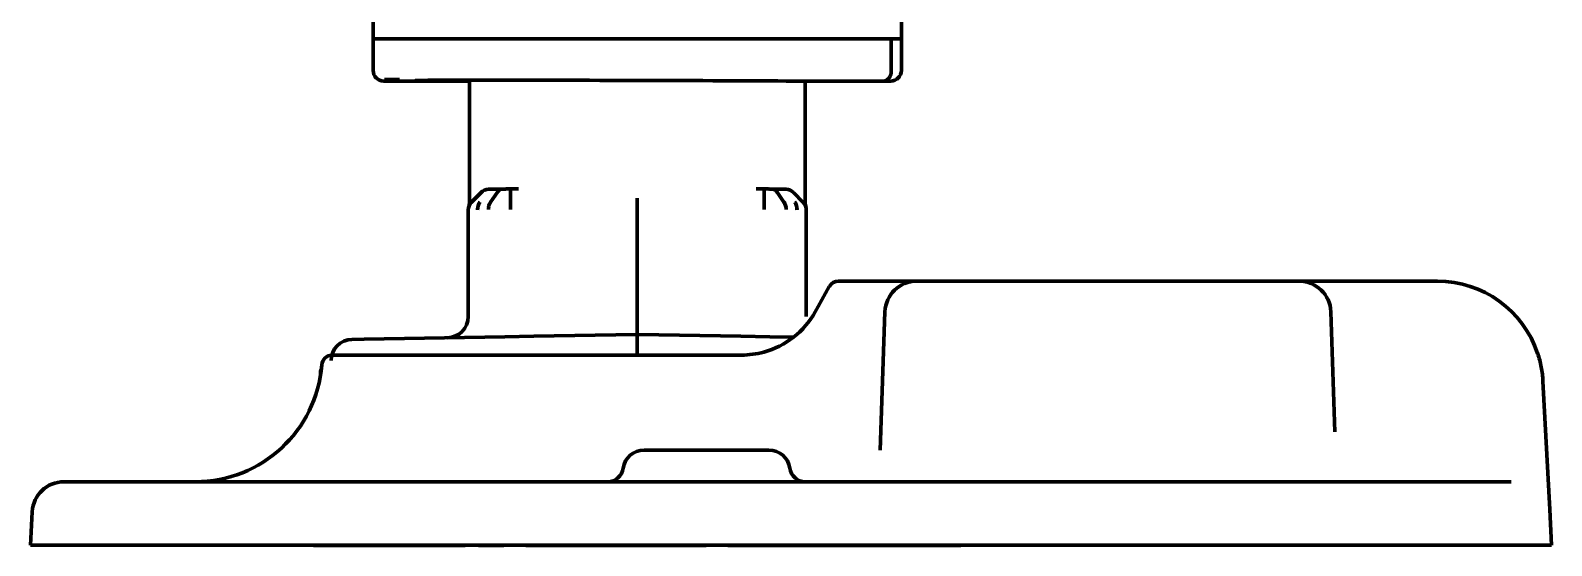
# Model space of a CAD drawing. Header units: inches. Extents: x -2983 to 7024, y 422 to 5529.
# Drawn here: x 5123.7 to 5267.7, y 2093.3 to 2142.1 of the extents above; entities that cross this region are included whole.
import ezdxf

# ---------------------------------------------------------------- set-up
doc = ezdxf.new("R2010")
doc.units = ezdxf.units.IN

msp = doc.modelspace()

# ---------------------------------------------------------------- linework, layer by layer
at = {"linetype": 'Continuous', "lineweight": 70}
for p, q in [((5156.18, 2221.79), (5156.18, 2141.34)), ((5206.18, 2141.34), (5206.18, 2221.79)), ((5156.18, 2138.49), (5156.18, 2141.34)), ((5157.98, 2141.34), (5156.18, 2141.34)), ((5204.38, 2141.34), (5157.98, 2141.34)), ((5206.18, 2141.34), (5204.38, 2141.34)), ((5205.23, 2141.34), (5205.23, 2138.34)), ((5205.23, 2141.34), (5205.23, 2138.34)), ((5206.18, 2138.35), (5206.18, 2141.34)), ((5156.18, 2138.49), (5156.18, 2138.35)), ((5157.62, 2137.34), (5157.85, 2137.34)), ((5157.62, 2137.34), (5157.85, 2137.34)), ((5157.85, 2137.34), (5165.31, 2137.34)), ((5157.85, 2137.34), (5165.31, 2137.34)), ((5165.31, 2137.43), (5165.31, 2125.65)), ((5196.03, 2137.34), (5204.52, 2137.34)), ((5196.03, 2137.34), (5204.52, 2137.34)), ((5197.06, 2125.65), (5197.06, 2137.34)), ((5204.52, 2137.34), (5204.75, 2137.34)), ((5204.52, 2137.34), (5204.75, 2137.34)), ((5167.09, 2127.1), (5167.4, 2127.1)), ((5167.4, 2127.1), (5168.44, 2127.12)), ((5169.17, 2127.13), (5169.94, 2127.15)), ((5192.43, 2127.15), (5193.2, 2127.13)), ((5193.93, 2127.12), (5194.97, 2127.1)), ((5194.97, 2127.1), (5195.28, 2127.1)), ((5166.4, 2126.8), (5165.47, 2125.85)), ((5167.95, 2126.82), (5167.3, 2125.88)), ((5169.17, 2126.84), (5169.17, 2125.9)), ((5193.2, 2126.84), (5193.2, 2125.9)), ((5194.42, 2126.82), (5195.07, 2125.88)), ((5195.07, 2125.88), (5195.07, 2125.88)), ((5195.97, 2126.8), (5196.9, 2125.85)), ((5165.18, 2115.03), (5165.18, 2125.15)), ((5181.18, 2115.34), (5181.18, 2125.4)), ((5197.18, 2125.15), (5197.18, 2115.03)), ((5200.24, 2118.39), (5201.64, 2118.39)), ((5201.64, 2118.39), (5207.63, 2118.39)), ((5207.63, 2118.39), (5213.13, 2118.39)), ((5213.13, 2118.39), (5238.34, 2118.39)), ((5238.34, 2118.39), (5243.84, 2118.39)), ((5243.84, 2118.39), (5252.06, 2118.39)), ((5252.06, 2118.39), (5256.93, 2118.39)), ((5199.36, 2117.88), (5198.3, 2115.98)), ((5198.3, 2115.98), (5198.02, 2115.49)), ((5204.18, 2102.38), (5204.63, 2115.5)), ((5246.84, 2115.5), (5247.23, 2104.13)), ((5154.16, 2112.87), (5155.33, 2112.89)), ((5155.33, 2112.89), (5168.63, 2113.12)), ((5168.63, 2113.12), (5171.39, 2113.17)), ((5171.39, 2113.17), (5181.08, 2113.34)), ((5181.08, 2113.34), (5181.18, 2113.34)), ((5181.18, 2113.34), (5181.29, 2113.34)), ((5181.29, 2113.34), (5190.98, 2113.17)), ((5190.98, 2113.17), (5193.74, 2113.12)), ((5193.74, 2113.12), (5195.96, 2113.08)), ((5187.73, 2111.39), (5152.31, 2111.39)), ((5191.04, 2111.39), (5187.73, 2111.39)), ((5151.2, 2109.59), (5151.2, 2109.84)), ((5151.2, 2109.48), (5151.2, 2109.59)), ((5266.92, 2108.92), (5267.56, 2096.77)), ((5193.64, 2102.39), (5181.83, 2102.39)), ((5187.73, 2099.39), (5126.9, 2099.39)), ((5259.58, 2099.39), (5187.73, 2099.39)), ((5263.9, 2099.39), (5259.58, 2099.39)), ((5267.56, 2096.77), (5267.73, 2093.39)), ((5123.9, 2096.55), (5123.73, 2093.39)), ((5187.73, 2093.39), (5123.73, 2093.39)), ((5164.88, 2093.34), (5150.68, 2093.34)), ((5168.55, 2093.34), (5166.15, 2093.34)), ((5187.69, 2093.34), (5170.64, 2093.34)), ((5187.73, 2093.39), (5259.75, 2093.39)), ((5211.68, 2093.34), (5189.77, 2093.34)), ((5267.73, 2093.39), (5259.75, 2093.39))]:
    msp.add_line(p, q, dxfattribs=at)
for centre, radius, start, end in [((5167.11, 2126.1), 1, 91, 135.5), ((5166.18, 2125.15), 1, 135.5, 180), ((5163.31, 2126.01), 2, 344.3099, 0.04), ((5196.18, 2125.15), 1, 0, 44.5), ((5199.06, 2126.01), 2, 187.3277, 195.6901), ((5200.24, 2117.39), 1, 90, 150.78), ((5207.63, 2115.39), 3, 90, 178), ((5243.84, 2115.39), 3, 2, 90), ((5256.93, 2108.39), 10, 18.4467, 90), ((5191.04, 2119.39), 8, 285.3157, 330.78), ((5163.18, 2115.03), 2, 271, 0), ((5154.2, 2110.87), 2, 91, 180), ((5152.31, 2110.39), 1, 92.6385, 175.5883), ((5139.35, 2111.39), 12, 270, 355.5883), ((5151.7, 2109.84), 0.5, 145.883, 180), ((5181.83, 2100.39), 2, 90, 171.7868), ((5193.64, 2100.39), 2, 8.2132, 90), ((5178.37, 2100.89), 1.5, 270, 351.7868), ((5197.1, 2100.89), 1.5, 188.2132, 270), ((5126.9, 2096.39), 3, 90, 177), ((5150.68, 2093.84), 0.5, 244.1573, 270), ((5211.68, 2093.84), 0.5, 270, 295.8427)]:
    msp.add_arc(centre, radius, start, end, dxfattribs=at)
for centre, major_axis, ratio, start_param, end_param in [((5157.18, 2138.35), (1, 0), 0.999995, 3.141593, 4.709304), ((5158.68, 2137.34), (-1.5, 0), 0.003085, 0.00001, 0.785408), ((5158.68, 2137.48), (-1.5, 0), 0.003085, 4.712399, 5.977528), ((5181.18, 2137.34), (-21, 0.06), 0.003085, 3.927, 6.996876), ((5204.52, 2138.34), (0, 1), 0.707107, 3.141593, 4.712389), ((5204.52, 2138.34), (0, 1), 0.707107, 3.141593, 4.712389), ((5203.69, 2137.34), (1.5, 0), 0.003085, 5.497778, 6.283176), ((5205.18, 2138.35), (1, 0), 0.999995, 4.715474, 6.283185), ((5193.18, 2126.13), (-0.017, -1), 0.01745, 2.356346, 3.141594), ((5195.26, 2126.1), (0, 1), 1, 5.48906, 6.265732), ((5166.77, 2125.16), (0.01, -1), 0.707088, 3.925849, 4.70425), ((5194.57, 2125.18), (-0.017, -1), 0.707053, 1.583129, 2.362365), ((5195.6, 2125.16), (-0.01, -1), 0.707088, 1.578072, 2.357338)]:
    msp.add_ellipse(centre, major_axis=major_axis, ratio=ratio, start_param=start_param, end_param=end_param, dxfattribs=at)
for points, knots in [([(5167.95, 2126.82), (5167.98, 2126.87), (5168.01, 2126.91), (5168.07, 2126.97), (5168.09, 2126.98), (5168.12, 2127.01), (5168.13, 2127.01), (5168.15, 2127.03), (5168.16, 2127.03), (5168.21, 2127.07), (5168.26, 2127.08), (5168.31, 2127.1), (5168.33, 2127.11), (5168.34, 2127.11), (5168.35, 2127.11), (5168.35, 2127.11), (5168.36, 2127.11), (5168.37, 2127.11), (5168.39, 2127.12), (5168.42, 2127.12), (5168.44, 2127.12)], [0, 0, 0, 0, 0.25, 0.25, 0.375, 0.375, 0.4375, 0.4375, 0.5, 0.5, 0.75, 0.75, 0.8125, 0.828125, 0.828125, 0.84375, 0.84375, 0.875, 0.875, 1, 1, 1, 1]), ([(5168.44, 2127.12), (5168.49, 2127.12), (5168.54, 2127.12), (5168.62, 2127.12), (5168.65, 2127.12), (5168.7, 2127.12), (5168.71, 2127.12), (5168.74, 2127.12), (5168.76, 2127.13), (5168.84, 2127.13), (5168.9, 2127.13), (5169, 2127.13), (5169.04, 2127.13), (5169.1, 2127.13), (5169.14, 2127.13), (5169.17, 2127.13)], [0, 0, 0, 0, 0.25, 0.25, 0.375, 0.375, 0.4375, 0.4375, 0.5, 0.5, 0.75, 0.75, 0.875, 0.875, 1, 1, 1, 1]), ([(5169.17, 2126.84), (5169.17, 2126.89), (5169.17, 2126.97), (5169.17, 2127.03), (5169.17, 2127.08), (5169.17, 2127.1), (5169.17, 2127.12), (5169.17, 2127.12), (5169.17, 2127.12), (5169.17, 2127.13), (5169.17, 2127.13), (5169.17, 2127.13), (5169.17, 2127.13), (5169.17, 2127.13)], [0, 0, 0, 0, 0.25, 0.5, 0.5, 0.75, 0.75, 0.8125, 0.84375, 0.84375, 0.875, 0.875, 1, 1, 1, 1]), ([(5193.2, 2127.13), (5193.21, 2127.13), (5193.23, 2127.13), (5193.26, 2127.13), (5193.32, 2127.13), (5193.4, 2127.13), (5193.46, 2127.13), (5193.51, 2127.13), (5193.53, 2127.13), (5193.56, 2127.13), (5193.58, 2127.13), (5193.66, 2127.12), (5193.72, 2127.12), (5193.8, 2127.12), (5193.83, 2127.12), (5193.88, 2127.12), (5193.91, 2127.12), (5193.93, 2127.12)], [0, 0, 0, 0, 0.0625, 0.0625, 0.125, 0.25, 0.375, 0.375, 0.4375, 0.4375, 0.5, 0.5, 0.75, 0.75, 0.875, 0.875, 1, 1, 1, 1]), ([(5194.42, 2126.82), (5194.39, 2126.87), (5194.35, 2126.91), (5194.31, 2126.96), (5194.3, 2126.97), (5194.28, 2126.98), (5194.27, 2126.99), (5194.24, 2127.01), (5194.22, 2127.03), (5194.15, 2127.07), (5194.11, 2127.09), (5194.06, 2127.1), (5194.04, 2127.11), (5194.03, 2127.11), (5194.02, 2127.11), (5194.02, 2127.11), (5194.01, 2127.11), (5194, 2127.11), (5193.98, 2127.12), (5193.95, 2127.12), (5193.93, 2127.12)], [0, 0, 0, 0, 0.25, 0.25, 0.3125, 0.3125, 0.375, 0.375, 0.5, 0.5, 0.75, 0.75, 0.8125, 0.828125, 0.828125, 0.84375, 0.84375, 0.875, 0.875, 1, 1, 1, 1]), ([(5165.31, 2126.01), (5165.31, 2125.94), (5165.3, 2125.8), (5165.28, 2125.64), (5165.25, 2125.54), (5165.24, 2125.49), (5165.24, 2125.48), (5165.24, 2125.48), (5165.24, 2125.47), (5165.23, 2125.47), (5165.23, 2125.46), (5165.23, 2125.46), (5165.23, 2125.46)], [0, 0, 0, 0, 0.234616, 0.429607, 0.536879, 0.560137, 0.572426, 0.583684, 0.600883, 0.637115, 0.75169, 1, 1, 1, 1]), ([(5166.27, 2125.87), (5166.26, 2125.86), (5166.25, 2125.84), (5166.24, 2125.82), (5166.23, 2125.81), (5166.21, 2125.77), (5166.19, 2125.74), (5166.16, 2125.66), (5166.13, 2125.6), (5166.11, 2125.51), (5166.1, 2125.48), (5166.09, 2125.42), (5166.08, 2125.39), (5166.07, 2125.32), (5166.07, 2125.28), (5166.07, 2125.24), (5166.07, 2125.23), (5166.07, 2125.22), (5166.07, 2125.2), (5166.07, 2125.18), (5166.07, 2125.16)], [0, 0, 0, 0, 0.0625, 0.0625, 0.125, 0.125, 0.25, 0.25, 0.5, 0.5, 0.625, 0.625, 0.75, 0.75, 0.875, 0.90625, 0.921875, 0.921875, 0.9375, 1, 1, 1, 1]), ([(5167.3, 2125.88), (5167.28, 2125.86), (5167.26, 2125.82), (5167.24, 2125.78), (5167.23, 2125.77), (5167.23, 2125.77), (5167.23, 2125.76), (5167.23, 2125.76), (5167.22, 2125.75), (5167.22, 2125.74), (5167.19, 2125.67), (5167.16, 2125.61), (5167.13, 2125.49), (5167.12, 2125.43), (5167.1, 2125.31), (5167.1, 2125.24), (5167.1, 2125.18)], [0, 0, 0, 0, 0.125, 0.1875, 0.195313, 0.195313, 0.203125, 0.203125, 0.21875, 0.25, 0.25, 0.5, 0.5, 0.75, 0.75, 1, 1, 1, 1]), ([(5169.17, 2125.19), (5169.17, 2125.26), (5169.17, 2125.32), (5169.17, 2125.45), (5169.17, 2125.51), (5169.17, 2125.6), (5169.17, 2125.64), (5169.17, 2125.68), (5169.17, 2125.69), (5169.17, 2125.69), (5169.17, 2125.69), (5169.17, 2125.7), (5169.17, 2125.7), (5169.17, 2125.72), (5169.17, 2125.74), (5169.17, 2125.8), (5169.17, 2125.85), (5169.17, 2125.9)], [0, 0, 0, 0, 0.25, 0.25, 0.5, 0.5, 0.625, 0.65625, 0.660156, 0.660156, 0.664063, 0.664063, 0.671875, 0.6875, 0.75, 0.75, 1, 1, 1, 1]), ([(5181.18, 2125.69), (5181.18, 2125.78), (5181.18, 2125.87), (5181.18, 2126.02), (5181.18, 2126.09), (5181.18, 2126.18), (5181.18, 2126.21), (5181.18, 2126.23), (5181.18, 2126.24), (5181.18, 2126.25), (5181.18, 2126.25), (5181.18, 2126.26)], [0, 0, 0, 0, 0.5, 0.5, 0.75, 0.875, 0.9375, 0.9375, 0.96875, 0.96875, 1, 1, 1, 1]), ([(5181.18, 2125.69), (5181.18, 2125.69), (5181.18, 2125.69), (5181.18, 2125.66), (5181.18, 2125.62), (5181.18, 2125.55), (5181.18, 2125.47), (5181.18, 2125.43), (5181.18, 2125.4)], [0, 0, 0, 0, 0.000031, 0.000031, 0.250024, 0.500016, 0.750008, 1, 1, 1, 1]), ([(5193.2, 2125.9), (5193.2, 2125.85), (5193.2, 2125.8), (5193.2, 2125.69), (5193.21, 2125.63), (5193.21, 2125.51), (5193.2, 2125.45), (5193.2, 2125.32), (5193.2, 2125.26), (5193.2, 2125.19)], [0, 0, 0, 0, 0.25, 0.25, 0.5, 0.5, 0.75, 0.75, 1, 1, 1, 1]), ([(5196.1, 2125.86), (5196.1, 2125.86), (5196.1, 2125.86), (5196.12, 2125.84), (5196.15, 2125.79), (5196.19, 2125.71), (5196.23, 2125.63), (5196.25, 2125.54), (5196.28, 2125.45), (5196.29, 2125.35), (5196.3, 2125.26), (5196.3, 2125.19), (5196.3, 2125.16)], [0, 0, 0, 0, 0.00004, 0.00004, 0.125035, 0.25003, 0.375025, 0.50002, 0.625015, 0.75001, 0.875005, 1, 1, 1, 1]), ([(5197.14, 2125.46), (5197.14, 2125.45), (5197.14, 2125.46), (5197.14, 2125.46), (5197.13, 2125.48), (5197.13, 2125.49), (5197.13, 2125.49), (5197.13, 2125.49)], [0, 0, 0, 0, 0.555109, 0.898472, 0.948951, 0.984417, 1, 1, 1, 1]), ([(5181.18, 2115.34), (5181.18, 2115.29), (5181.18, 2115.18), (5181.18, 2115.01), (5181.18, 2114.85), (5181.18, 2114.69), (5181.18, 2114.54), (5181.18, 2114.39), (5181.18, 2114.25), (5181.18, 2114.11), (5181.18, 2113.99), (5181.18, 2113.87), (5181.18, 2113.76), (5181.18, 2113.67), (5181.18, 2113.58), (5181.18, 2113.51), (5181.18, 2113.45), (5181.18, 2113.4), (5181.18, 2113.37), (5181.18, 2113.35), (5181.18, 2113.34), (5181.18, 2113.34)], [0, 0, 0, 0, 0.052794, 0.105589, 0.158383, 0.211178, 0.263972, 0.316766, 0.369561, 0.422355, 0.47515, 0.527944, 0.580739, 0.633533, 0.686327, 0.739122, 0.791916, 0.844711, 0.897505, 0.950299, 1, 1, 1, 1]), ([(5181.18, 2111.34), (5181.18, 2111.36), (5181.18, 2111.37), (5181.18, 2111.41), (5181.18, 2111.42), (5181.18, 2111.47), (5181.18, 2111.51), (5181.18, 2111.6), (5181.18, 2111.73), (5181.18, 2111.86), (5181.18, 2111.95), (5181.18, 2111.98), (5181.18, 2112.05), (5181.18, 2112.08), (5181.18, 2112.23), (5181.18, 2112.34), (5181.18, 2112.51), (5181.18, 2112.56), (5181.18, 2112.63), (5181.18, 2112.66), (5181.18, 2112.71), (5181.18, 2112.73), (5181.18, 2112.85), (5181.18, 2112.93), (5181.18, 2113.02), (5181.18, 2113.04), (5181.18, 2113.06), (5181.18, 2113.07), (5181.18, 2113.09), (5181.18, 2113.13), (5181.18, 2113.16), (5181.18, 2113.24), (5181.18, 2113.28), (5181.18, 2113.31), (5181.18, 2113.32), (5181.18, 2113.33), (5181.18, 2113.33), (5181.18, 2113.34), (5181.18, 2113.34), (5181.18, 2113.34)], [0, 0, 0, 0, 0.015666, 0.015666, 0.031332, 0.031332, 0.062663, 0.062663, 0.125326, 0.187989, 0.187989, 0.219321, 0.219321, 0.250653, 0.250653, 0.375979, 0.375979, 0.438642, 0.438642, 0.469974, 0.469974, 0.501305, 0.501305, 0.626631, 0.626631, 0.657963, 0.657963, 0.673629, 0.673629, 0.689295, 0.751958, 0.751958, 0.877284, 0.877284, 0.908616, 0.908616, 0.939947, 0.939947, 1, 1, 1, 1]), ([(5193.16, 2111.68), (5192.81, 2111.58), (5192.46, 2111.51), (5191.76, 2111.42), (5191.4, 2111.39), (5191.04, 2111.39)], [0, 0, 0, 0, 0.5, 0.5, 1, 1, 1, 1])]:
    msp.add_open_spline(points, degree=3, knots=knots, dxfattribs=at)
for points, degree in [([(5165.24, 2125.47), (5165.21, 2125.42), (5165.25, 2125.5)], 2), ([(5195.07, 2125.88), (5195.09, 2125.86), (5195.12, 2125.81), (5195.16, 2125.73), (5195.19, 2125.65), (5195.22, 2125.56), (5195.24, 2125.47), (5195.26, 2125.37), (5195.27, 2125.28), (5195.27, 2125.21), (5195.27, 2125.18)], 3), ([(5197.14, 2125.45), (5197.14, 2125.44), (5197.14, 2125.44)], 2), ([(5266.42, 2111.56), (5266.49, 2111.34), (5266.62, 2110.91), (5266.77, 2110.25), (5266.87, 2109.59), (5266.91, 2109.14), (5266.92, 2108.92)], 3)]:
    msp.add_open_spline(points, degree=degree, dxfattribs=at)

doc.saveas('drawing.dxf')
